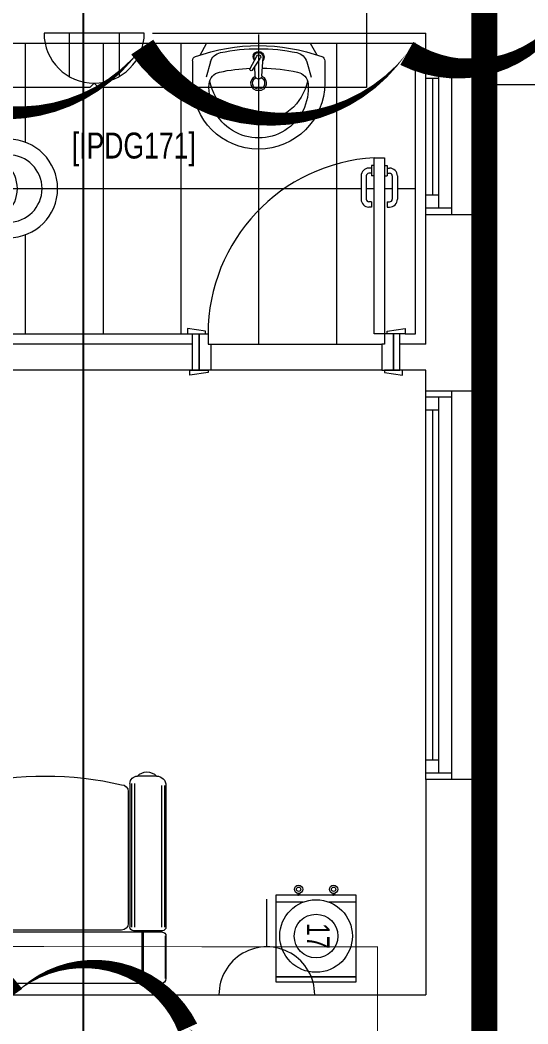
# Model space of a CAD drawing. Header units: metres. Extents: x 75097 to 220695, y -1557923 to -1361206.
# Drawn here: x 173468 to 175427, y -1430525 to -1426653 of the extents above; entities that cross this region are included whole.
import ezdxf

# ---------------------------------------------------------------- set-up
doc = ezdxf.new("R2010")
doc.units = ezdxf.units.M
doc.linetypes.add('DASHED2', pattern=[0.375, 0.25, -0.125])
doc.layers.get('0').update_dxf_attribs({"lineweight": 0})
for name, color, linetype, lineweight in [('A-100 - Copy$0$72_EGR_BASE_TEXT', 8, 'Continuous', 0), ('A-100 - Copy$0$Aluminum', 8, 'Continuous', 0), ('A-100 - Copy$0$car', 8, 'Continuous', 0), ('A-100 - Copy$0$Medical Equipment and Furniture', 8, 'Continuous', 0), ('A-100 - Copy$0$Medical Equipment and Furniture1', 8, 'Continuous', 5), ('A-100 - Copy$0$Proj', 8, 'Continuous', 0), ('A-100 - Copy$0$SANIT', 8, 'Continuous', 0), ('A-100 - Copy$0$Tiles', 8, 'Continuous', 0), ('A-100 - Copy$0$Walls', 8, 'Continuous', 0), ('A-100 - Copy$0$Wooden Joinery', 8, 'Continuous', 0)]:
    doc.layers.add(name, color=color, linetype=linetype, lineweight=lineweight)
doc.layers.add('A-100 - Copy$0$axes', color=8, linetype='Continuous')
doc.layers.add('PD-VENT', color=8, linetype='Continuous')
for name, color, linetype, lineweight, true_color in [('E-POWR', 7, 'Continuous', 9, 0x4e7e3e), ('EXF', 7, 'Continuous', 0, 0x4e7e3e), ('REV 01', 7, 'Continuous', 0, 0xe41b4d)]:
    doc.layers.add(name, color=color, linetype=linetype, lineweight=lineweight, true_color=true_color)
doc.styles.add('A-100 - Copy$0$X3G_ENTITY_257CFD', font='swisscl.ttf', dxfattribs={"height": 200})
doc.styles.add('A-100 - Copy$0$X3G_ENTITY_2587EA', font='swisscl.ttf', dxfattribs={"height": 200})

# ---------------------------------------------------------------- blocks, each defined once
blk = doc.blocks.new('NORMAL SOCKET')
at = {"layer": 'E-POWR'}
for p, q in [((0, 307.7), (0, 615.4)), ((-307.7, 0), (307.7, 0))]:
    blk.add_line(p, q, dxfattribs=at)
blk.add_ellipse((0, 0), major_axis=(32.8, 305.9), ratio=1, start_param=4.81904, end_param=7.960633, dxfattribs=at)
blk = doc.blocks.new('WALL OUTLET')
at = {"layer": 'E-POWR', "extrusion": (9.94399e-05, 4.90741e-07, 1)}
blk.add_line((-193.4, 0, 0), (193.4, 0, 0), dxfattribs=at)
blk.add_line((-193.4, 0, 0), (193.4, 0, 0), dxfattribs=at)
at = {"layer": 'E-POWR', "extrusion": (9.94399e-05, 4.90741e-07, 1), "elevation": 0}
for points in [[(-96.7, 0), (-96.7, 167.5)], [(96.7, 0), (96.7, 167.5)]]:
    blk.add_lwpolyline(points, dxfattribs=at)
at = {"layer": 'E-POWR', "extrusion": (9.94399e-05, 4.90741e-07, 1)}
blk.add_arc((0, 0, 0), 193.4, 359.9963, 179.9963, dxfattribs=at)
blk = doc.blocks.new('GI-041_dwg__U120-3902841-GI-041')
at = {"layer": 'E-POWR', "flags": 128}
blk.add_lwpolyline([(-0.1145, 0), (0.1145, 0), (0.1145, 0.1572), (-0.1145, 0.1572)], close=True, dxfattribs=at)
blk.add_lwpolyline([(0.2354, 0.1613), (0.2354, 0.0786), (0.1145, 0.0786)], dxfattribs=at)
blk = doc.blocks.new('A-100 - Copy$0$WATER DISPENSER1')
at = {"layer": 'A-100 - Copy$0$Medical Equipment and Furniture1'}
for p, q in [((39.296, -0.3448), (39.1904, -0.3448)), ((39.5004, -0.3448), (39.3949, -0.3448))]:
    blk.add_line(p, q, dxfattribs=at)
blk.add_lwpolyline([(39.5004, -0.6333), (39.5004, -0.3183), (39.1904, -0.3183), (39.1904, -0.6333), (39.5004, -0.6333)], dxfattribs=at)
for points in [[(39.2749, -0.3183), (39.278, -0.3183), (39.278, -0.3118), (39.2749, -0.3118)], [(39.281, -0.3183), (39.278, -0.3183), (39.278, -0.3118), (39.281, -0.3118)], [(39.4098, -0.3183), (39.4129, -0.3183), (39.4129, -0.3118), (39.4098, -0.3118)], [(39.416, -0.3183), (39.4129, -0.3183), (39.4129, -0.3118), (39.416, -0.3118)], [(39.5004, -0.6333), (39.1904, -0.6333), (39.1904, -0.6529), (39.5004, -0.6529)]]:
    blk.add_lwpolyline(points, close=True, dxfattribs=at)
for centre, radius in [((39.278, -0.2956), 0.0161), ((39.278, -0.2956), 0.00834), ((39.4129, -0.2956), 0.0161), ((39.4129, -0.2956), 0.00834), ((39.3454, -0.4758), 0.14), ((39.3454, -0.4758), 0.084)]:
    blk.add_circle(centre, radius, dxfattribs=at)
blk = doc.blocks.new('A-100 - Copy$0$single seat')
at = {"layer": 'A-100 - Copy$0$Medical Equipment and Furniture1'}
for p, q in [((-972558.1, -381684), (-972723.2, -381684)), ((-972558.1, -381687.4), (-972723.2, -381687.4)), ((-971978.9, -381684), (-972525.2, -381684)), ((-971978.9, -381689.9), (-972525.2, -381689.9)), ((-972742.2, -381703.1), (-972742.2, -382595.5)), ((-972544.8, -381697.3), (-972544.8, -382601.1)), ((-972538.5, -381697.3), (-972538.5, -381809.5)), ((-971978.9, -381701.7), (-972525.2, -381701.7)), ((-971942.2, -381720.6), (-971942.2, -381794)), ((-972544.8, -381772.1), (-972742.2, -381772.1)), ((-972544.8, -381774.6), (-972742.2, -381774.6)), ((-972544.8, -381777.1), (-972742.2, -381777.1)), ((-971971, -381805.1), (-972525.2, -381805.1)), ((-971971, -381816.9), (-972525.2, -381816.9)), ((-971971, -381822.8), (-972525.2, -381822.8)), ((-972001, -381829.5), (-972511, -381829.5)), ((-972536.4, -381854.9), (-972536.4, -382471.4)), ((-972538.5, -382600.9), (-972538.5, -382488.7)), ((-972536.4, -382471.4), (-972003.7, -382471.4)), ((-971971, -382475.4), (-972525.2, -382475.4)), ((-971971, -382481.3), (-972525.2, -382481.3)), ((-971971, -382493.1), (-972525.2, -382493.1)), ((-971942.2, -382577.6), (-971942.2, -382504.2)), ((-972544.8, -382521), (-972742.2, -382521)), ((-972544.8, -382523.6), (-972742.2, -382523.6)), ((-972544.8, -382526.1), (-972742.2, -382526.1)), ((-972558.1, -382610.8), (-972723.2, -382610.8)), ((-972558.1, -382614.2), (-972723.2, -382614.2)), ((-971978.9, -382596.4), (-972525.2, -382596.4)), ((-971978.9, -382608.3), (-972525.2, -382608.3)), ((-971978.9, -382614.2), (-972525.2, -382614.2))]:
    blk.add_line(p, q, dxfattribs=at)
for centre, radius, start, end in [((-972723.2, -381703.1), 19.1, 90, 180), ((-972558.1, -381697.3), 13.3, 0, 90), ((-972525.2, -381697.3), 13.3, 90, 180), ((-971978.9, -381720.6), 36.6, 0, 90), ((-971976, -381757.3), 49.9, 312.6462, 47.3538), ((-971971, -381794), 28.8, 270, 0), ((-972525.2, -381809.5), 13.3, 180, 270), ((-972511, -381854.9), 25.3, 90, 180), ((-972001, -381854.9), 25.3, 0, 90), ((-973252.2, -382149.1), 1310, 347.0217, 12.9783), ((-972003.7, -382443.3), 28.1, 270, 0), ((-972525.2, -382488.7), 13.3, 90, 180), ((-971971, -382504.2), 28.8, 0, 90), ((-971976, -382540.9), 49.9, 312.6462, 47.3538), ((-971978.9, -382577.6), 36.6, 270, 0), ((-972723.2, -382595.1), 19.1, 180, 270), ((-972558.1, -382600.9), 13.3, 270, 0), ((-972525.2, -382600.9), 13.3, 180, 270)]:
    blk.add_arc(centre, radius, start, end, dxfattribs=at)
blk = doc.blocks.new('A-100 - Copy$0$WC manta')
at = {"layer": 'A-100 - Copy$0$SANIT'}
for p, q in [((-0.13, 0.18), (-0.13, -0.18)), ((-0.12, 0.19), (0.41, 0.19)), ((0.109, 0.18), (0.109, -0.18)), ((0.239, 0.13), (0.41, 0.13)), ((0.05, 0.09), (0.05, -0.09)), ((0.209, 0.1), (0.209, -0.1)), ((0.229, 0.1), (0.229, -0.1)), ((0.2955, 0.051), (0.3581, 0.0393)), ((-0.18, 0), (0.65, 0)), ((0.2955, -0.051), (0.3581, -0.0393)), ((0.239, -0.13), (0.41, -0.13)), ((-0.12, -0.19), (0.41, -0.19))]:
    blk.add_line(p, q, dxfattribs=at)
for centre, radius in [((0.159, 0.0752), 0.01), ((-0.04, 0), 0.02), ((0.159, -0.0753), 0.01)]:
    blk.add_circle(centre, radius, dxfattribs=at)
for centre, radius, start, end in [((-0.12, 0.18), 0.01, 90, 180), ((-0.05, 0.09), 0.1, 0, 90), ((0.119, 0.18), 0.01, 90, 180), ((0.41, 0), 0.19, 270, 90), ((0.239, 0.1), 0.03, 90, 180), ((0.259, 0.1), 0.03, 90, 180), ((0.3147, 0), 0.13, 270, 90), ((0.41, 0), 0.13, 270, 90), ((0.2882, 0.0117), 0.04, 79.4289, 141.525), ((0.3271, 0.0044), 0.04, 79.4289, 166.4176), ((0.3507, 0), 0.04, 280.5711, 79.4289), ((0.3029, 0), 0.0588, 141.525, 218.475), ((0.3454, 0), 0.0588, 166.4176, 193.5824), ((0.2882, -0.0117), 0.04, 218.475, 280.5711), ((0.3271, -0.0044), 0.04, 193.5824, 280.5711), ((-0.05, -0.09), 0.1, 270, 0), ((0.239, -0.1), 0.03, 180, 270), ((0.259, -0.1), 0.03, 180, 270), ((-0.12, -0.18), 0.01, 180, 270), ((0.119, -0.18), 0.01, 180, 270)]:
    blk.add_arc(centre, radius, start, end, dxfattribs=at)
blk = doc.blocks.new('A-100 - Copy$0$lav-manta 60')
at = {"layer": 'A-100 - Copy$0$SANIT'}
for p, q in [((-0.2658, -0.0529), (-0.2358, 0)), ((-0.2358, 0), (0.2358, 0)), ((0, 0.04), (0, -0.56)), ((0.2658, -0.0529), (0.2358, 0)), ((-0.3, -0.0789), (-0.3, -0.18)), ((-0.2185, -0.0841), (-0.2383, -0.1537)), ((-0.015, -0.1473), (-0.0199, -0.064)), ((0.0274, -0.121), (-0.0078, -0.0673)), ((0.0389, -0.1142), (0.0087, -0.0575)), ((0.0191, -0.077), (0.0199, -0.064)), ((0.2185, -0.0841), (0.2383, -0.1537)), ((0.3, -0.0789), (0.3, -0.18)), ((0.015, -0.1473), (0.0174, -0.1057))]:
    blk.add_line(p, q, dxfattribs=at)
for centre, radius, start, end in [((0, -0.8557), 0.8457, 70.1771, 109.8229), ((-0.1608, -0.1006), 0.06, 101.8086, 164.0794), ((0, -0.8696), 0.8457, 78.1914, 101.8086), ((0, -0.0617), 0.025, 320.7474, 220.368), ((0, -0.0617), 0.02, 353.2671, 186.682), ((0.1608, -0.1006), 0.06, 15.9206, 78.1914), ((-0.28, -0.0789), 0.02, 109.8229, 180), ((0, -0.0617), 0.00966, 25.4127, 215.9577), ((0.28, -0.0789), 0.02, 0, 70.1771), ((-0.1645, -0.189), 0.06, 102.0883, 174.8142), ((0, -0.9572), 0.8457, 91.1572, 102.0883), ((0, -0.9572), 0.8457, 88.5486, 88.844), ((0.0332, -0.1176), 0.00666, 210.6852, 30.6852), ((0, -0.9572), 0.8457, 77.9117, 87.4274), ((0.1645, -0.189), 0.06, 5.1858, 77.9117), ((0, -0.18), 0.3, 180, 0), ((0, -0.1282), 0.2252, 190.6097, 349.3903), ((0, -0.18), 0.035, 115.3106, 64.6894), ((0, -0.18), 0.0275, 117.1496, 62.8504), ((0, -0.1473), 0.015, 180, 0), ((0, -0.2039), 0.2252, 174.8142, 5.1858)]:
    blk.add_arc(centre, radius, start, end, dxfattribs=at)
blk = doc.blocks.new('A-100 - Copy')
at = {"layer": 'A-100 - Copy$0$Aluminum'}
for p, q in [((175033.3, -1427402.7, 0), (175033.3, -1426802.7, 0)), ((175133.3, -1427402.7, 0), (175133.3, -1426802.7, 0)), ((175133.3, -1426827.7, 0), (175033.3, -1426827.7, 0)), ((175083.3, -1427377.7, 0), (175083.3, -1426827.7, 0)), ((175083.3, -1426877.7, 0), (175033.3, -1426877.7, 0)), ((175058.3, -1426877.7, 0), (175058.3, -1427327.7, 0)), ((175083.3, -1427327.7, 0), (175033.3, -1427327.7, 0)), ((175133.3, -1427377.7, 0), (175033.3, -1427377.7, 0)), ((175033.3, -1429582.7, 0), (175033.3, -1428082.7, 0)), ((175133.3, -1429582.7, 0), (175133.3, -1428082.7, 0)), ((175133.3, -1428107.7, 0), (175033.3, -1428107.7, 0)), ((175083.3, -1429557.7, 0), (175083.3, -1428107.7, 0)), ((175083.3, -1428157.7, 0), (175033.3, -1428157.7, 0)), ((175058.3, -1428157.7, 0), (175058.3, -1429507.7, 0)), ((175083.3, -1429507.7, 0), (175033.3, -1429507.7, 0)), ((175133.3, -1429557.7, 0), (175033.3, -1429557.7, 0))]:
    blk.add_line(p, q, dxfattribs=at)
at = {"layer": 'A-100 - Copy$0$axes'}
blk.add_line((173713.3, -1477303.3, 0), (173713.3, -1391762.7, 0), dxfattribs=at)
at = {"layer": 'A-100 - Copy$0$car'}
for p, q in [((174203.3, -1427902.7, 0), (174863.3, -1427902.7, 0)), ((174863.3, -1428002.7, 0), (174203.3, -1428002.7, 0))]:
    blk.add_line(p, q, dxfattribs=at)
at = {"layer": 'A-100 - Copy$0$Proj'}
for p, q in [((175258.3, -1426802.7, 0), (175258.3, -1427402.7, 0)), ((175258.3, -1428082.7, 0), (175258.3, -1429582.7, 0))]:
    blk.add_line(p, q, dxfattribs=at)
at = {"layer": 'A-100 - Copy$0$Tiles'}
for p, q in [((173488.1, -1426742.7, 0), (173488.1, -1427124.2, 0)), ((173788.1, -1426742.7, 0), (173788.1, -1427862.7, 0)), ((174088.1, -1426742.7, 0), (174088.1, -1427862.7, 0)), ((174688.1, -1426742.7, 0), (174688.1, -1427902.7, 0)), ((174388.1, -1427150.7, 0), (174388.1, -1427902.7, 0)), ((173639.6, -1427302.7, 0), (174783.3, -1427302.7, 0)), ((174803.3, -1427302.7, 0), (174833.3, -1427302.7, 0)), ((174873.3, -1427302.7, 0), (174903.3, -1427302.7, 0)), ((174923.3, -1427302.7, 0), (174993.3, -1427302.7, 0)), ((173488.1, -1427481.2, 0), (173488.1, -1427862.7, 0))]:
    blk.add_line(p, q, dxfattribs=at)
at = {"layer": 'A-100 - Copy$0$Tiles', "elevation": 0}
blk.add_lwpolyline([(174953.3, -1427862.7), (174993.3, -1427862.7), (174993.3, -1426742.7), (172882.9, -1426742.7), (172882.9, -1427862.7), (174133.3, -1427862.7)], dxfattribs=at)
at = {"layer": 'A-100 - Copy$0$Walls'}
for p, q in [((175258.3, -1426802.7, 0), (175258.3, -1425317.7, 0)), ((173978.3, -1426702.7, 0), (175033.3, -1426702.7, 0)), ((175033.3, -1426802.7, 0), (175033.3, -1426702.7, 0)), ((175033.3, -1426802.7, 0), (175258.3, -1426802.7, 0)), ((175033.3, -1427902.7, 0), (175033.3, -1427402.7, 0)), ((175033.3, -1427402.7, 0), (175258.3, -1427402.7, 0)), ((175258.3, -1428082.7, 0), (175258.3, -1427402.7, 0)), ((174133.3, -1427902.7, 0), (172842.9, -1427902.7, 0)), ((174133.3, -1428002.7, 0), (174133.3, -1427902.7, 0)), ((175033.3, -1427902.7, 0), (174933.3, -1427902.7, 0)), ((174933.3, -1428002.7, 0), (174933.3, -1427902.7, 0)), ((174133.3, -1428002.7, 0), (171452.5, -1428002.7, 0)), ((175033.3, -1428002.7, 0), (174933.3, -1428002.7, 0)), ((175033.3, -1428082.7, 0), (175033.3, -1428002.7, 0)), ((175033.3, -1428082.7, 0), (175258.3, -1428082.7, 0)), ((175258.3, -1429582.7, 0), (175033.3, -1429582.7, 0)), ((175033.3, -1429582.7, 0), (175033.3, -1430412.7, 0)), ((175258.3, -1430772.7, 0), (175258.3, -1429582.7, 0)), ((168262.2, -1430412.7, 0), (175033.3, -1430412.7, 0))]:
    blk.add_line(p, q, dxfattribs=at)
at = {"layer": 'A-100 - Copy$0$Wooden Joinery'}
for p, q in [((174833.3, -1427862.7, 0), (174833.3, -1427183.9, 0)), ((174833.3, -1427183.9, 0), (174873.3, -1427183.9, 0)), ((174873.3, -1427183.9, 0), (174873.3, -1427862.7, 0)), ((174823.3, -1427223.9, 0), (174813.3, -1427223.9, 0)), ((174823.3, -1427213.9, 0), (174823.3, -1427253.9, 0)), ((174833.3, -1427213.9, 0), (174823.3, -1427213.9, 0)), ((174873.3, -1427213.9, 0), (174883.3, -1427213.9, 0)), ((174883.3, -1427213.9, 0), (174883.3, -1427253.9, 0)), ((174883.3, -1427223.9, 0), (174893.3, -1427223.9, 0)), ((174783.3, -1427253.9, 0), (174783.3, -1427343.9, 0)), ((174803.3, -1427253.9, 0), (174803.3, -1427343.9, 0)), ((174823.3, -1427243.9, 0), (174813.3, -1427243.9, 0)), ((174833.3, -1427253.9, 0), (174823.3, -1427253.9, 0)), ((174873.3, -1427253.9, 0), (174883.3, -1427253.9, 0)), ((174883.3, -1427243.9, 0), (174893.3, -1427243.9, 0)), ((174903.3, -1427253.9, 0), (174903.3, -1427343.9, 0)), ((174923.3, -1427253.9, 0), (174923.3, -1427343.9, 0)), ((174823.3, -1427353.9, 0), (174813.3, -1427353.9, 0)), ((174823.3, -1427353.9, 0), (174823.3, -1427373.9, 0)), ((174883.3, -1427353.9, 0), (174893.3, -1427353.9, 0)), ((174883.3, -1427353.9, 0), (174883.3, -1427373.9, 0)), ((174823.3, -1427373.9, 0), (174813.3, -1427373.9, 0)), ((174883.3, -1427373.9, 0), (174893.3, -1427373.9, 0)), ((174183.3, -1427852.7, 0), (174113.3, -1427842.7, 0)), ((174113.3, -1427842.7, 0), (174113.3, -1427862.7, 0)), ((174183.3, -1427862.7, 0), (174183.3, -1427852.7, 0)), ((174883.3, -1427852.7, 0), (174953.3, -1427842.7, 0)), ((174883.3, -1427862.7, 0), (174883.3, -1427852.7, 0)), ((174953.3, -1427842.7, 0), (174953.3, -1427862.7, 0)), ((174113.3, -1427862.7, 0), (174183.3, -1427862.7, 0)), ((174133.3, -1428002.7, 0), (174133.3, -1427862.7, 0)), ((174133.3, -1427862.7, 0), (174158.3, -1427862.7, 0)), ((174158.3, -1427862.7, 0), (174193.3, -1427862.7, 0)), ((174158.3, -1428002.7, 0), (174158.3, -1427862.7, 0)), ((174158.3, -1427862.7, 0), (174158.3, -1428002.7, 0)), ((174193.3, -1427862.7, 0), (174193.3, -1427902.7, 0)), ((174873.3, -1427862.7, 0), (174833.3, -1427862.7, 0)), ((174908.3, -1427862.7, 0), (174873.3, -1427862.7, 0)), ((174873.3, -1427862.7, 0), (174873.3, -1427902.7, 0)), ((174953.3, -1427862.7, 0), (174883.3, -1427862.7, 0)), ((174908.3, -1428002.7, 0), (174908.3, -1427862.7, 0)), ((174908.3, -1427862.7, 0), (174908.3, -1428002.7, 0)), ((174933.3, -1427862.7, 0), (174908.3, -1427862.7, 0)), ((174933.3, -1428002.7, 0), (174933.3, -1427862.7, 0)), ((174193.3, -1427902.7, 0), (174203.3, -1427902.7, 0)), ((174203.3, -1427902.7, 0), (174203.3, -1428002.7, 0)), ((174873.3, -1427902.7, 0), (174863.3, -1427902.7, 0)), ((174863.3, -1427902.7, 0), (174863.3, -1428002.7, 0)), ((174123.3, -1428022.7, 0), (174123.3, -1428002.7, 0)), ((174123.3, -1428002.7, 0), (174193.3, -1428002.7, 0)), ((174193.3, -1428012.7, 0), (174123.3, -1428022.7, 0)), ((174158.3, -1428002.7, 0), (174133.3, -1428002.7, 0)), ((174203.3, -1428002.7, 0), (174158.3, -1428002.7, 0)), ((174193.3, -1428002.7, 0), (174193.3, -1428012.7, 0)), ((174863.3, -1428002.7, 0), (174908.3, -1428002.7, 0)), ((174873.3, -1428002.7, 0), (174873.3, -1428012.7, 0)), ((174943.3, -1428002.7, 0), (174873.3, -1428002.7, 0)), ((174873.3, -1428012.7, 0), (174943.3, -1428022.7, 0)), ((174908.3, -1428002.7, 0), (174933.3, -1428002.7, 0)), ((174943.3, -1428022.7, 0), (174943.3, -1428002.7, 0))]:
    blk.add_line(p, q, dxfattribs=at)
for centre, radius, start, end in [((174873.3, -1427862.7, 0), 680, 93.3723, 180), ((174813.3, -1427253.9, 0), 30, 90, 180), ((174893.3, -1427253.9, 0), 30, 0, 90), ((174813.3, -1427253.9, 0), 10, 90, 180), ((174893.3, -1427253.9, 0), 10, 0, 90), ((174813.3, -1427343.9, 0), 30, 180, 270), ((174813.3, -1427343.9, 0), 10, 180, 270), ((174893.3, -1427343.9, 0), 10, 270, 0), ((174893.3, -1427343.9, 0), 30, 270, 0)]:
    blk.add_arc(centre, radius, start, end, dxfattribs=at)
at = {"layer": 'A-100 - Copy$0$Medical Equipment and Furniture', "xscale": -1, "rotation": 270}
blk.add_blockref('A-100 - Copy$0$single seat', (555714.8, -457627.1, 0), dxfattribs=at)
at = {"layer": 'A-100 - Copy$0$Medical Equipment and Furniture', "xscale": 1000, "yscale": 1000, "zscale": 1000}
blk.add_blockref('A-100 - Copy$0$WATER DISPENSER1', (135264.1, -1429710.4, 0), dxfattribs=at)
at = {"layer": 'A-100 - Copy$0$SANIT'}
for name, p, xscale, yscale, zscale in [('A-100 - Copy$0$lav-manta 60', (174388.1, -1426742.7, 0), -850.0000000001897, 850.0000000001897, 850.0000000001897), ('A-100 - Copy$0$WC manta', (173012.9, -1427302.7, 0), 999.9999999999995, 999.9999999999995, 999.9999999999995)]:
    blk.add_blockref(name, p, dxfattribs=dict(at, xscale=xscale, yscale=yscale, zscale=zscale))
at = {"layer": 'A-100 - Copy$0$72_EGR_BASE_TEXT', "insert": (173906.7, -1427086.7, 0), "char_height": 100, "attachment_point": 2, "style": 'A-100 - Copy$0$X3G_ENTITY_2587EA'}
blk.add_mtext('[IPDG171]', dxfattribs=at)
at = {"layer": 'A-100 - Copy$0$Medical Equipment and Furniture', "insert": (174661.8, -1430185.9, 0), "char_height": 87.47, "attachment_point": 2, "rotation": 270, "style": 'A-100 - Copy$0$X3G_ENTITY_257CFD'}
blk.add_mtext('17', dxfattribs=at)

msp = doc.modelspace()

# ---------------------------------------------------------------- linework, layer by layer
at = {"layer": 'E-POWR', "color": 240, "linetype": 'DASHED2', "ltscale": 500, "true_color": 0xf10e52, "const_width": 100, "elevation": 2.4}
msp.add_lwpolyline([(115298.3, -1413281.4), (159313.3, -1413281.4), (159393.3, -1448612.7), (173978.3, -1448457.7), (173978.3, -1433902.7), (175258.3, -1433902.7), (175258.3, -1404237.7), (173964.3, -1404237.7), (173978.3, -1396822.7), (166814.4, -1396822.7), (166814.4, -1395572.7), (144628.7, -1395572.7), (144628.7, -1391327.7), (116969, -1391327.7), (116997.3, -1391802.7)], dxfattribs=at)
at = {"layer": 'E-POWR', "const_width": 3}
msp.add_lwpolyline([(172789, -1428189.6), (168262.2, -1428189.6), (168262.2, -1426863.6), (167977.6, -1426863.6), (167977.6, -1429273.3), (168445.8, -1429743.9), (168445.8, -1430225.8), (172788.9, -1430225.8), (174419.8, -1430228.1), (174846.4, -1430228.1), (174846.4, -1431647.8)], dxfattribs=at)
at = {"layer": 'EXF', "color": 85}
msp.add_lwpolyline([(161785, -1395991.1), (161904.6, -1396128.5), (165976.8, -1396128.5), (165976.8, -1397607.5), (172947.6, -1397607.5), (173101.3, -1397241.1), (173200, -1397607.5), (173200, -1421773.1), (174564.6, -1421773.1), (174839.8, -1421910.7), (174805.1, -1421939.9), (174803.5, -1426913.3), (173771.1, -1426913.3), (173753.9, -1426896.1), (173737, -1426913), (164536.3, -1426913.3), (164536.3, -1420424.4)], dxfattribs=at)

# ---------------------------------------------------------------- block references
at = {"color": 85, "xscale": 2127.341102341351, "yscale": 2127.341102341351, "zscale": 2127.341102341351}
msp.add_blockref('GI-041_dwg__U120-3902841-GI-041', (175501.9, -1426901.8, 0), dxfattribs=at)
at = {"layer": 'E-POWR', "color": 85, "xscale": 0.6, "yscale": 0.6, "zscale": 0.6}
msp.add_blockref('NORMAL SOCKET', (174419.7, -1430412.7, 0), dxfattribs=at)
at = {"layer": 'PD-VENT', "color": 85, "rotation": 179.9959097644205}
msp.add_blockref('WALL OUTLET', (173753.9, -1426702.7, 0), dxfattribs=at)

# ---------------------------------------------------------------- next in the draw order: block references
msp.add_blockref('A-100 - Copy', (0, 0))

# ---------------------------------------------------------------- next in the draw order: linework, layer by layer
at = {"layer": 'REV 01', "color": 3, "elevation": 0}
for points in [[(175568.7, -1422375.7, 0, 102.1, -0.520567), (175585.1, -1423396.2, 0, 102.1, -0.520567), (175601.6, -1424416.7, 0, 102.1, -0.520567), (175618.1, -1425437.1, 0, 102.1, -0.520567), (175634.6, -1426457.6, 0, 102.1, -0.520567), (174959.6, -1426781.2, 0, 102.1, -0.520567), (173939.2, -1426756.8, 0, 102.1, -0.520567), (172918.9, -1426732.4, 0, 102.1, -0.520567), (171898.6, -1426708, 0, 102.1, -0.520567), (170878.3, -1426683.6, 0, 102.1, -0.520567), (169858, -1426659.2, 0, 102.1, -0.520567), (168837.7, -1426634.8, 0, 102.1, -0.520567), (167817.4, -1426610.4, 0, 102.1, -0.520567), (166797.1, -1426586, 0, 102.1, -0.520567), (165776.8, -1426561.6, 0, 102.1, -0.520567), (164756.5, -1426537.2, 0, 102.1, -0.520567), (163736.1, -1426512.8, 0, 102.1, -0.520567), (162715.8, -1426488.4, 0, 102.1, -0.520567), (161926.3, -1426235, 0, 102.1, -0.520567), (161909.8, -1425214.6, 0, 102.1, -0.520567), (161893.3, -1424194.1, 0, 102.1, -0.520567), (161876.9, -1423173.6, 0, 102.1, -0.520567)], [(161507.6, -1430970.6, 0, 79.6, -0.520567), (161499.9, -1430412.7, 0, 79.6, -0.520567), (162296.2, -1430412.7, 0, 79.6, -0.520567), (163092.5, -1430412.7, 0, 79.6, -0.520567), (163888.8, -1430412.7, 0, 79.6, -0.520567), (164685.1, -1430412.7, 0, 79.6, -0.520567), (165481.4, -1430412.7, 0, 79.6, -0.520567), (166277.7, -1430412.7, 0, 79.6, -0.520567), (167074, -1430412.7, 0, 79.6, -0.520567), (167870.2, -1430412.7, 0, 79.6, -0.520567), (168666.5, -1430412.7, 0, 79.6, -0.520567), (169462.8, -1430412.7, 0, 79.6, -0.520567), (170259.1, -1430412.7, 0, 79.6, -0.520567), (171055.4, -1430412.7, 0, 79.6, -0.520567), (171851.7, -1430412.7, 0, 79.6, -0.520567), (172648, -1430412.7, 0, 79.6, -0.520567), (173444.2, -1430412.7, 0, 79.6, -0.520567), (174114.8, -1430540.2, 0, 79.6, -0.520567), (174125.7, -1431336.4, 0, 79.6, -0.520567)]]:
    msp.add_lwpolyline(points, format="xyseb", dxfattribs=at)

doc.saveas('drawing.dxf')
